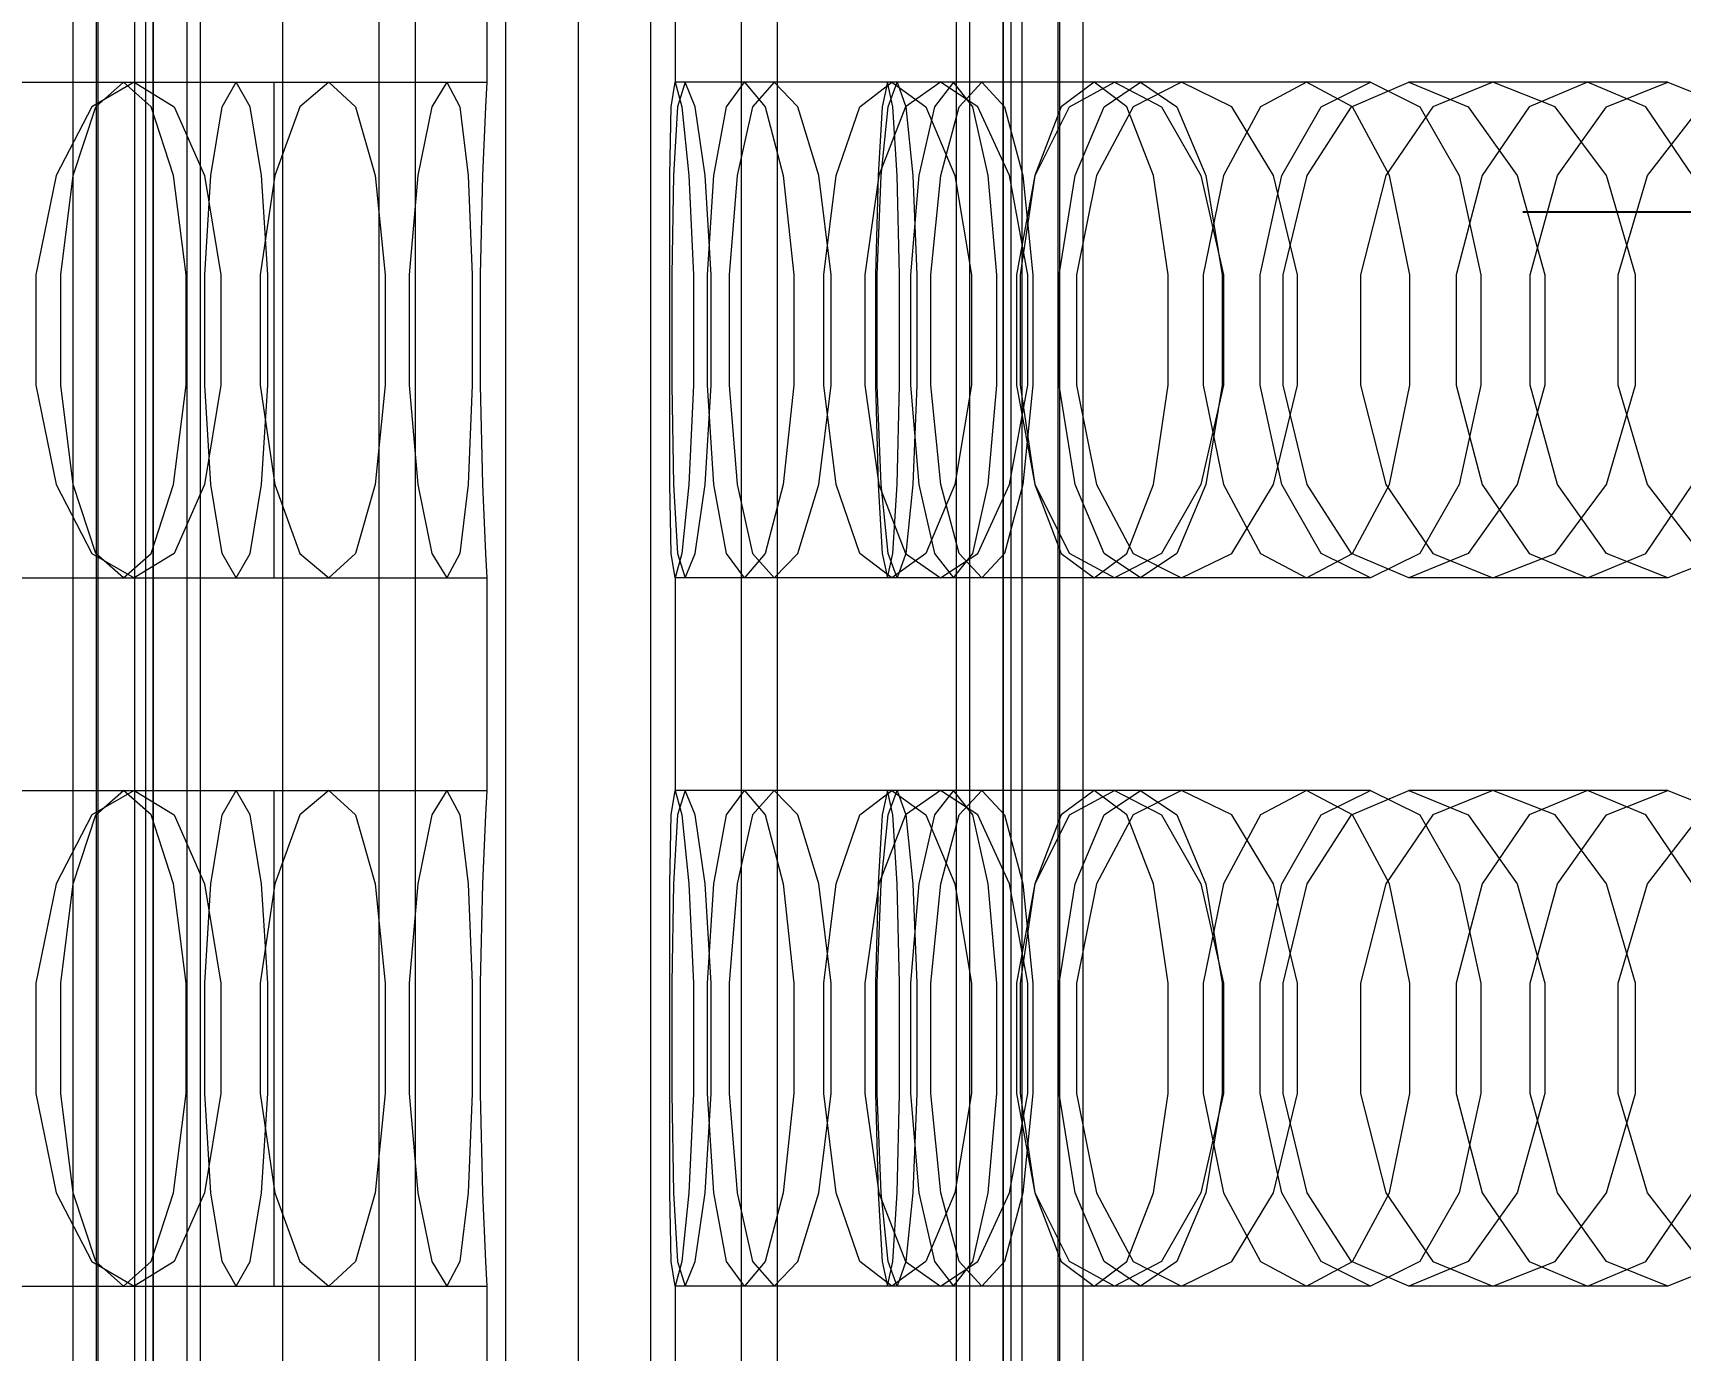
# Model space of a CAD drawing. Header units: millimetres. Extents: x -191664 to 191490, y -197311 to 10263.
# Drawn here: x 25682 to 25821.5, y -18096.4 to -17984.8 of the extents above; entities that cross this region are included whole.
import ezdxf

# ---------------------------------------------------------------- set-up
doc = ezdxf.new("R2010")
doc.units = ezdxf.units.MM
for name, color, linetype, lineweight in [('COTAS_INSTALACION_P', 30, 'Continuous', 0), ('COTAS_USUARIO', 1, 'Continuous', 0), ('superior_briquetadora', 7, 'Continuous', 0), ('superior_C02-briq', 7, 'Continuous', 0), ('superior_C05', 7, 'Continuous', 0)]:
    doc.layers.add(name, color=color, linetype=linetype, lineweight=lineweight)
doc.dimstyles.new('PLANTA_100', dxfattribs={"dimtxt": 250, "dimasz": 150, "dimexe": 150, "dimexo": 80, "dimgap": 100, "dimtad": 1, "dimtih": 1, "dimtoh": 1, "dimdec": 1, "dimdsep": 46, "dimcen": 0.09, "dimclrd": 1, "dimclre": 1, "dimclrt": 1, "dimadec": 0, "dimazin": 0, "dimtfac": 1, "dimtdec": 4, "dimtofl": 0, "dimtmove": 0, "dimatfit": 3, "dimfxl": 1, "dimtolj": 1, "dimtzin": 0, "dimarcsym": 0})

# ---------------------------------------------------------------- blocks, each defined once
blk = doc.blocks.new('*D5')
at = {"layer": 'COTAS_INSTALACION_P', "color": 1, "lineweight": -2, "transparency": 16777216}
for p, q in [((-1000, -18080), (-1000, -25850)), ((60117.12, -18080), (60117.12, -25850)), ((-850, -25700), (59967.12, -25700))]:
    blk.add_line(p, q, dxfattribs=at)
at = {"layer": 'COTAS_INSTALACION_P', "color": 1, "transparency": 16777216}
for points in [[(-850, -25675), (-850, -25725), (-1000, -25700)], [(59967.12, -25675), (59967.12, -25725), (60117.12, -25700)]]:
    blk.add_solid(points, dxfattribs=at)
at = {"layer": 'Defpoints', "color": 0, "transparency": 16777216}
for p in [(-1000, -18000), (60117.12, -18000), (60117.12, -25700)]:
    blk.add_point(p, dxfattribs=at)
blk = doc.blocks.new('*D103')
at = {"layer": 'COTAS_USUARIO', "color": 1, "lineweight": -2, "transparency": 16777216}
for p, q in [((26928.19, -17830), (26928.19, -17680)), ((25808.19, -17980), (27078.19, -17980)), ((25808.19, -18000), (27078.19, -18000)), ((26928.19, -18150), (26928.19, -18300))]:
    blk.add_line(p, q, dxfattribs=at)
at = {"layer": 'COTAS_USUARIO', "color": 1, "transparency": 16777216}
for points in [[(26903.19, -17830), (26953.19, -17830), (26928.19, -17980)], [(26903.19, -18150), (26953.19, -18150), (26928.19, -18000)]]:
    blk.add_solid(points, dxfattribs=at)
at = {"layer": 'Defpoints', "color": 0, "transparency": 16777216}
for p in [(25728.19, -17980), (25728.19, -18000), (26928.19, -18000)]:
    blk.add_point(p, dxfattribs=at)

msp = doc.modelspace()

# ---------------------------------------------------------------- linework, layer by layer
at = {"layer": 'superior_briquetadora', "color": 254, "true_color": 0xd5dbd6}
for p, q in [((25685.41, -18160), (25685.41, -17800)), ((25691.54, -17800), (25691.54, -18160)), ((25722.06, -18160), (25722.06, -17800)), ((25728.19, -17800), (25728.19, -18160)), ((25734.31, -17800), (25734.31, -18160)), ((25764.83, -17800), (25764.83, -18160)), ((25770.96, -18160), (25770.96, -17800))]:
    msp.add_line(p, q, dxfattribs=at)
at = {"layer": 'superior_briquetadora', "color": 250, "true_color": 0x30373b}
for p, q in [((25687.39, -18160), (25687.39, -17800)), ((25695.06, -17800), (25695.06, -18160)), ((25714.4, -18160), (25714.4, -17800)), ((25741.98, -17800), (25741.98, -18160)), ((25761.32, -17800), (25761.32, -18160)), ((25768.98, -18160), (25768.98, -17800))]:
    msp.add_line(p, q, dxfattribs=at)
at = {"layer": 'superior_briquetadora', "color": 252, "true_color": 0x77858c}
for p, q in [((25687.54, -18160), (25687.54, -17800)), ((25690.61, -17800), (25690.61, -18160)), ((25711.33, -18160), (25711.33, -17800)), ((25745.04, -17800), (25745.04, -18160)), ((25765.76, -17800), (25765.76, -18160)), ((25768.83, -18160), (25768.83, -17800))]:
    msp.add_line(p, q, dxfattribs=at)
at = {"layer": 'superior_briquetadora', "color": 8, "true_color": 0x6f7d84}
for p, q in [((25692.19, -18160), (25692.19, -17800)), ((25696.19, -17800), (25696.19, -18160)), ((25760.19, -17800), (25760.19, -18160)), ((25764.19, -18160), (25764.19, -17800))]:
    msp.add_line(p, q, dxfattribs=at)
at = {"layer": 'superior_briquetadora', "color": 9, "true_color": 0xb9c3c2}
for p, q in [((25720.44, -17971), (25720.44, -17989)), ((25736.41, -17971), (25736.41, -17989)), ((25673.95, -17989), (25690.58, -17989)), ((25690.58, -17989), (25686.99, -17991.08)), ((25687.33, -17991.08), (25689.68, -17989)), ((25689.68, -17989), (25707.07, -17989)), ((25692.04, -17991.08), (25689.68, -17989)), ((25690.58, -17989), (25693.97, -17991.08)), ((25698.05, -17991.08), (25699.23, -17989)), ((25699.23, -17989), (25717.08, -17989)), ((25700.42, -17991.08), (25699.23, -17989)), ((25702.44, -17989), (25720.44, -17989)), ((25702.44, -17991.08), (25702.44, -17989)), ((25707.07, -17989), (25704.61, -17991.08)), ((25707.07, -17989), (25709.33, -17991.08)), ((25717.08, -17989), (25715.79, -17991.08)), ((25717.08, -17989), (25718.17, -17991.08)), ((25720.44, -17989), (25720.33, -17991.08)), ((25736.07, -17991.08), (25736.41, -17989)), ((25754.39, -17989), (25736.41, -17989)), ((25736.41, -17989), (25736.96, -17991.08)), ((25737.25, -17989), (25736.61, -17991.08)), ((25755.19, -17989), (25737.25, -17989)), ((25738.1, -17991.08), (25737.25, -17989)), ((25740.75, -17991.08), (25742.27, -17989)), ((25759.98, -17989), (25742.27, -17989)), ((25742.27, -17989), (25744.01, -17991.08)), ((25744.78, -17989), (25742.96, -17991.08)), ((25762.37, -17989), (25744.78, -17989)), ((25746.8, -17991.08), (25744.78, -17989)), ((25752.05, -17991.08), (25754.74, -17989)), ((25754.39, -17989), (25753.94, -17991.08)), ((25754.83, -17991.08), (25754.39, -17989)), ((25754.44, -17991.08), (25755.19, -17989)), ((25771.88, -17989), (25754.74, -17989)), ((25754.74, -17989), (25757.63, -17991.08)), ((25755.19, -17989), (25755.93, -17991.08)), ((25758.87, -17989), (25755.9, -17991.08)), ((25759.98, -17989), (25758.35, -17991.08)), ((25775.81, -17989), (25758.87, -17989)), ((25762.04, -17991.08), (25758.87, -17989)), ((25761.61, -17991.08), (25759.98, -17989)), ((25760.45, -17991.08), (25762.37, -17989)), ((25762.37, -17989), (25764.29, -17991.08)), ((25771.88, -17989), (25769.09, -17991.08)), ((25769.8, -17991.08), (25773.6, -17989)), ((25774.66, -17991.08), (25771.88, -17989)), ((25772.74, -17991.08), (25775.81, -17989)), ((25789.87, -17989), (25773.6, -17989)), ((25773.6, -17989), (25777.59, -17991.08)), ((25779.27, -17989), (25775.2, -17991.08)), ((25775.81, -17989), (25778.88, -17991.08)), ((25795.29, -17989), (25779.27, -17989)), ((25783.53, -17991.08), (25779.27, -17989)), ((25789.87, -17989), (25785.97, -17991.08)), ((25793.76, -17991.08), (25789.87, -17989)), ((25791.12, -17991.08), (25795.29, -17989)), ((25793.67, -17991.08), (25798.52, -17989)), ((25795.29, -17989), (25799.45, -17991.08)), ((25813.65, -17989), (25798.52, -17989)), ((25798.52, -17989), (25803.55, -17991.08)), ((25805.65, -17989), (25800.55, -17991.08)), ((25820.45, -17989), (25805.65, -17989)), ((25810.92, -17991.08), (25805.65, -17989)), ((25813.65, -17989), (25808.71, -17991.08)), ((25818.59, -17991.08), (25813.65, -17989)), ((25815.27, -17991.08), (25820.45, -17989)), ((25820.45, -17989), (25825.64, -17991.08)), ((25686.99, -17991.08), (25683.98, -17996.91)), ((25685.43, -17996.91), (25687.33, -17991.08)), ((25693.93, -17996.91), (25692.04, -17991.08)), ((25693.97, -17991.08), (25696.54, -17996.91)), ((25697.09, -17996.91), (25698.05, -17991.08)), ((25701.38, -17996.91), (25700.42, -17991.08)), ((25702.44, -17996.91), (25702.44, -17991.08)), ((25704.61, -17991.08), (25702.49, -17996.91)), ((25709.33, -17991.08), (25710.99, -17996.91)), ((25715.79, -17991.08), (25714.6, -17996.91)), ((25718.17, -17991.08), (25718.88, -17996.91)), ((25720.33, -17991.08), (25720.09, -17996.91)), ((25735.95, -17996.91), (25736.07, -17991.08)), ((25736.61, -17991.08), (25736.25, -17996.91)), ((25736.96, -17991.08), (25737.56, -17996.91)), ((25738.93, -17996.91), (25738.1, -17991.08)), ((25739.67, -17996.91), (25740.75, -17991.08)), ((25742.96, -17991.08), (25741.65, -17996.91)), ((25744.01, -17991.08), (25745.55, -17996.91)), ((25748.58, -17996.91), (25746.8, -17991.08)), ((25750.04, -17996.91), (25752.05, -17991.08)), ((25753.94, -17991.08), (25753.58, -17996.91)), ((25755.9, -17991.08), (25753.66, -17996.91)), ((25753.85, -17996.91), (25754.44, -17991.08)), ((25755.19, -17996.91), (25754.83, -17991.08)), ((25755.93, -17991.08), (25756.53, -17996.91)), ((25758.35, -17991.08), (25757.04, -17996.91)), ((25757.63, -17991.08), (25760.09, -17996.91)), ((25758.91, -17996.91), (25760.45, -17991.08)), ((25762.92, -17996.91), (25761.61, -17991.08)), ((25764.72, -17996.91), (25762.04, -17991.08)), ((25764.29, -17991.08), (25765.84, -17996.91)), ((25769.09, -17991.08), (25766.85, -17996.91)), ((25766.89, -17996.91), (25769.8, -17991.08)), ((25770.28, -17996.91), (25772.74, -17991.08)), ((25775.2, -17991.08), (25772.08, -17996.91)), ((25776.9, -17996.91), (25774.66, -17991.08)), ((25777.59, -17991.08), (25780.93, -17996.91)), ((25778.88, -17991.08), (25781.34, -17996.91)), ((25785.97, -17991.08), (25782.85, -17996.91)), ((25787.08, -17996.91), (25783.53, -17991.08)), ((25787.78, -17996.91), (25791.12, -17991.08)), ((25789.91, -17996.91), (25793.67, -17991.08)), ((25796.89, -17996.91), (25793.76, -17991.08)), ((25800.55, -17991.08), (25796.59, -17996.91)), ((25799.45, -17991.08), (25802.79, -17996.91)), ((25803.55, -17991.08), (25807.71, -17996.91)), ((25808.71, -17991.08), (25804.75, -17996.91)), ((25815.28, -17996.91), (25810.92, -17991.08)), ((25811.11, -17996.91), (25815.27, -17991.08)), ((25822.55, -17996.91), (25818.59, -17991.08)), ((25818.73, -17996.91), (25823.27, -17991.08)), ((25683.98, -17996.91), (25682.25, -18005.33)), ((25684.39, -18005.33), (25685.43, -17996.91)), ((25694.98, -18005.33), (25693.93, -17996.91)), ((25696.54, -17996.91), (25697.92, -18005.33)), ((25696.56, -18005.33), (25697.09, -17996.91)), ((25702.49, -17996.91), (25701.26, -18005.33)), ((25701.91, -18005.33), (25701.38, -17996.91)), ((25702.44, -18005.33), (25702.44, -17996.91)), ((25710.99, -17996.91), (25711.85, -18005.33)), ((25714.6, -17996.91), (25713.88, -18005.33)), ((25718.88, -17996.91), (25719.22, -18005.33)), ((25720.09, -17996.91), (25719.9, -18005.33)), ((25735.94, -18005.33), (25735.95, -17996.91)), ((25736.25, -17996.91), (25736.11, -18005.33)), ((25737.56, -17996.91), (25737.95, -18005.33)), ((25739.45, -18005.33), (25738.93, -17996.91)), ((25739.13, -18005.33), (25739.67, -17996.91)), ((25741.65, -17996.91), (25740.98, -18005.33)), ((25745.55, -17996.91), (25746.46, -18005.33)), ((25749.62, -18005.33), (25748.58, -17996.91)), ((25748.99, -18005.33), (25750.04, -17996.91)), ((25753.66, -17996.91), (25752.47, -18005.33)), ((25753.58, -17996.91), (25753.38, -18005.33)), ((25753.52, -18005.33), (25753.85, -17996.91)), ((25755.39, -18005.33), (25755.19, -17996.91)), ((25757.04, -17996.91), (25756.32, -18005.33)), ((25756.53, -17996.91), (25756.86, -18005.33)), ((25758.05, -18005.33), (25758.91, -17996.91)), ((25760.09, -17996.91), (25761.51, -18005.33)), ((25763.65, -18005.33), (25762.92, -17996.91)), ((25766.27, -18005.33), (25764.72, -17996.91)), ((25765.33, -18005.33), (25766.89, -17996.91)), ((25766.85, -17996.91), (25765.61, -18005.33)), ((25765.84, -17996.91), (25766.69, -18005.33)), ((25768.92, -18005.33), (25770.28, -17996.91)), ((25772.08, -17996.91), (25770.4, -18005.33)), ((25778.14, -18005.33), (25776.9, -17996.91)), ((25780.93, -17996.91), (25782.83, -18005.33)), ((25782.85, -17996.91), (25781.12, -18005.33)), ((25781.34, -17996.91), (25782.71, -18005.33)), ((25785.93, -18005.33), (25787.78, -17996.91)), ((25789.1, -18005.33), (25787.08, -17996.91)), ((25787.88, -18005.33), (25789.91, -17996.91)), ((25796.59, -17996.91), (25794.44, -18005.33)), ((25798.62, -18005.33), (25796.89, -17996.91)), ((25804.75, -17996.91), (25802.55, -18005.33)), ((25802.79, -17996.91), (25804.64, -18005.33)), ((25807.71, -17996.91), (25810.06, -18005.33)), ((25808.8, -18005.33), (25811.11, -17996.91)), ((25817.74, -18005.33), (25815.28, -17996.91)), ((25816.25, -18005.33), (25818.73, -17996.91)), ((25682.25, -18005.33), (25682.25, -18014.67)), ((25684.39, -18014.67), (25684.39, -18005.33)), ((25694.98, -18014.67), (25694.98, -18005.33)), ((25696.56, -18014.67), (25696.56, -18005.33)), ((25697.92, -18005.33), (25697.92, -18014.67)), ((25701.26, -18005.33), (25701.26, -18014.67)), ((25701.91, -18014.67), (25701.91, -18005.33)), ((25702.44, -18014.67), (25702.44, -18005.33)), ((25711.85, -18005.33), (25711.85, -18014.67)), ((25713.88, -18005.33), (25713.88, -18014.67)), ((25719.22, -18005.33), (25719.22, -18014.67)), ((25719.9, -18005.33), (25719.9, -18014.67)), ((25735.94, -18014.67), (25735.94, -18005.33)), ((25736.11, -18005.33), (25736.11, -18014.67)), ((25737.95, -18005.33), (25737.95, -18014.67)), ((25739.13, -18014.67), (25739.13, -18005.33)), ((25739.45, -18014.67), (25739.45, -18005.33)), ((25740.98, -18005.33), (25740.98, -18014.67)), ((25746.46, -18005.33), (25746.46, -18014.67)), ((25748.99, -18014.67), (25748.99, -18005.33)), ((25749.62, -18014.67), (25749.62, -18005.33)), ((25752.47, -18005.33), (25752.47, -18014.67)), ((25753.38, -18005.33), (25753.38, -18014.67)), ((25753.52, -18014.67), (25753.52, -18005.33)), ((25755.39, -18014.67), (25755.39, -18005.33)), ((25756.32, -18005.33), (25756.32, -18014.67)), ((25756.86, -18005.33), (25756.86, -18014.67)), ((25758.05, -18014.67), (25758.05, -18005.33)), ((25761.51, -18005.33), (25761.51, -18014.67)), ((25763.65, -18014.67), (25763.65, -18005.33)), ((25765.33, -18014.67), (25765.33, -18005.33)), ((25765.61, -18005.33), (25765.61, -18014.67)), ((25766.27, -18014.67), (25766.27, -18005.33)), ((25766.69, -18005.33), (25766.69, -18014.67)), ((25768.92, -18014.67), (25768.92, -18005.33)), ((25770.4, -18005.33), (25770.4, -18014.67)), ((25778.14, -18014.67), (25778.14, -18005.33)), ((25781.12, -18005.33), (25781.12, -18014.67)), ((25782.71, -18005.33), (25782.71, -18014.67)), ((25782.83, -18005.33), (25782.83, -18014.67)), ((25785.93, -18014.67), (25785.93, -18005.33)), ((25787.88, -18014.67), (25787.88, -18005.33)), ((25789.1, -18014.67), (25789.1, -18005.33)), ((25794.44, -18005.33), (25794.44, -18014.67)), ((25798.62, -18014.67), (25798.62, -18005.33)), ((25802.55, -18005.33), (25802.55, -18014.67)), ((25804.64, -18005.33), (25804.64, -18014.67)), ((25808.8, -18014.67), (25808.8, -18005.33)), ((25810.06, -18005.33), (25810.06, -18014.67)), ((25816.25, -18014.67), (25816.25, -18005.33)), ((25817.74, -18014.67), (25817.74, -18005.33)), ((25682.25, -18014.67), (25683.98, -18023.09)), ((25685.43, -18023.09), (25684.39, -18014.67)), ((25693.93, -18023.09), (25694.98, -18014.67)), ((25697.92, -18014.67), (25696.54, -18023.09)), ((25697.09, -18023.09), (25696.56, -18014.67)), ((25701.26, -18014.67), (25702.49, -18023.09)), ((25701.38, -18023.09), (25701.91, -18014.67)), ((25702.44, -18023.09), (25702.44, -18014.67)), ((25711.85, -18014.67), (25710.99, -18023.09)), ((25713.88, -18014.67), (25714.6, -18023.09)), ((25719.22, -18014.67), (25718.88, -18023.09)), ((25719.9, -18014.67), (25720.09, -18023.09)), ((25735.95, -18023.09), (25735.94, -18014.67)), ((25736.11, -18014.67), (25736.25, -18023.09)), ((25737.95, -18014.67), (25737.56, -18023.09)), ((25738.93, -18023.09), (25739.45, -18014.67)), ((25739.67, -18023.09), (25739.13, -18014.67)), ((25740.98, -18014.67), (25741.65, -18023.09)), ((25746.46, -18014.67), (25745.55, -18023.09)), ((25748.58, -18023.09), (25749.62, -18014.67)), ((25750.04, -18023.09), (25748.99, -18014.67)), ((25752.47, -18014.67), (25753.66, -18023.09)), ((25753.38, -18014.67), (25753.58, -18023.09)), ((25753.85, -18023.09), (25753.52, -18014.67)), ((25755.19, -18023.09), (25755.39, -18014.67)), ((25756.32, -18014.67), (25757.04, -18023.09)), ((25756.86, -18014.67), (25756.53, -18023.09)), ((25758.91, -18023.09), (25758.05, -18014.67)), ((25761.51, -18014.67), (25760.09, -18023.09)), ((25762.92, -18023.09), (25763.65, -18014.67)), ((25764.72, -18023.09), (25766.27, -18014.67)), ((25766.89, -18023.09), (25765.33, -18014.67)), ((25765.61, -18014.67), (25766.85, -18023.09)), ((25766.69, -18014.67), (25765.84, -18023.09)), ((25770.28, -18023.09), (25768.92, -18014.67)), ((25770.4, -18014.67), (25772.08, -18023.09)), ((25776.9, -18023.09), (25778.14, -18014.67)), ((25782.83, -18014.67), (25780.93, -18023.09)), ((25781.12, -18014.67), (25782.85, -18023.09)), ((25782.71, -18014.67), (25781.34, -18023.09)), ((25787.78, -18023.09), (25785.93, -18014.67)), ((25787.08, -18023.09), (25789.1, -18014.67)), ((25789.91, -18023.09), (25787.88, -18014.67)), ((25794.44, -18014.67), (25796.59, -18023.09)), ((25796.89, -18023.09), (25798.62, -18014.67)), ((25802.55, -18014.67), (25804.75, -18023.09)), ((25804.64, -18014.67), (25802.79, -18023.09)), ((25810.06, -18014.67), (25807.71, -18023.09)), ((25811.11, -18023.09), (25808.8, -18014.67)), ((25815.28, -18023.09), (25817.74, -18014.67)), ((25818.73, -18023.09), (25816.25, -18014.67)), ((25683.98, -18023.09), (25686.99, -18028.92)), ((25687.33, -18028.92), (25685.43, -18023.09)), ((25692.04, -18028.92), (25693.93, -18023.09)), ((25696.54, -18023.09), (25693.97, -18028.92)), ((25698.05, -18028.92), (25697.09, -18023.09)), ((25700.42, -18028.92), (25701.38, -18023.09)), ((25702.44, -18028.92), (25702.44, -18023.09)), ((25702.49, -18023.09), (25704.61, -18028.92)), ((25710.99, -18023.09), (25709.33, -18028.92)), ((25714.6, -18023.09), (25715.79, -18028.92)), ((25718.88, -18023.09), (25718.17, -18028.92)), ((25720.09, -18023.09), (25720.33, -18028.92)), ((25736.07, -18028.92), (25735.95, -18023.09)), ((25736.25, -18023.09), (25736.61, -18028.92)), ((25737.56, -18023.09), (25736.96, -18028.92)), ((25738.1, -18028.92), (25738.93, -18023.09)), ((25740.75, -18028.92), (25739.67, -18023.09)), ((25741.65, -18023.09), (25742.96, -18028.92)), ((25745.55, -18023.09), (25744.01, -18028.92)), ((25746.8, -18028.92), (25748.58, -18023.09)), ((25752.05, -18028.92), (25750.04, -18023.09)), ((25753.58, -18023.09), (25753.94, -18028.92)), ((25753.66, -18023.09), (25755.9, -18028.92)), ((25754.44, -18028.92), (25753.85, -18023.09)), ((25754.83, -18028.92), (25755.19, -18023.09)), ((25756.53, -18023.09), (25755.93, -18028.92)), ((25757.04, -18023.09), (25758.35, -18028.92)), ((25760.09, -18023.09), (25757.63, -18028.92)), ((25760.45, -18028.92), (25758.91, -18023.09)), ((25761.61, -18028.92), (25762.92, -18023.09)), ((25762.04, -18028.92), (25764.72, -18023.09)), ((25765.84, -18023.09), (25764.29, -18028.92)), ((25766.85, -18023.09), (25769.09, -18028.92)), ((25769.8, -18028.92), (25766.89, -18023.09)), ((25772.74, -18028.92), (25770.28, -18023.09)), ((25772.08, -18023.09), (25775.2, -18028.92)), ((25774.66, -18028.92), (25776.9, -18023.09)), ((25780.93, -18023.09), (25777.59, -18028.92)), ((25781.34, -18023.09), (25778.88, -18028.92)), ((25782.85, -18023.09), (25785.97, -18028.92)), ((25783.53, -18028.92), (25787.08, -18023.09)), ((25791.12, -18028.92), (25787.78, -18023.09)), ((25793.67, -18028.92), (25789.91, -18023.09)), ((25793.76, -18028.92), (25796.89, -18023.09)), ((25796.59, -18023.09), (25800.55, -18028.92)), ((25802.79, -18023.09), (25799.45, -18028.92)), ((25807.71, -18023.09), (25803.55, -18028.92)), ((25804.75, -18023.09), (25808.71, -18028.92)), ((25810.92, -18028.92), (25815.28, -18023.09)), ((25815.27, -18028.92), (25811.11, -18023.09)), ((25818.59, -18028.92), (25822.55, -18023.09)), ((25823.27, -18028.92), (25818.73, -18023.09)), ((25686.99, -18028.92), (25690.58, -18031)), ((25689.68, -18031), (25687.33, -18028.92)), ((25689.68, -18031), (25692.04, -18028.92)), ((25693.97, -18028.92), (25690.58, -18031)), ((25699.23, -18031), (25698.05, -18028.92)), ((25699.23, -18031), (25700.42, -18028.92)), ((25702.44, -18031), (25702.44, -18028.92)), ((25704.61, -18028.92), (25707.07, -18031)), ((25709.33, -18028.92), (25707.07, -18031)), ((25715.79, -18028.92), (25717.08, -18031)), ((25718.17, -18028.92), (25717.08, -18031)), ((25720.33, -18028.92), (25720.44, -18031)), ((25736.41, -18031), (25736.07, -18028.92)), ((25736.96, -18028.92), (25736.41, -18031)), ((25736.61, -18028.92), (25737.25, -18031)), ((25737.25, -18031), (25738.1, -18028.92)), ((25742.27, -18031), (25740.75, -18028.92)), ((25744.01, -18028.92), (25742.27, -18031)), ((25742.96, -18028.92), (25744.78, -18031)), ((25744.78, -18031), (25746.8, -18028.92)), ((25754.74, -18031), (25752.05, -18028.92)), ((25753.94, -18028.92), (25754.39, -18031)), ((25754.39, -18031), (25754.83, -18028.92)), ((25755.19, -18031), (25754.44, -18028.92)), ((25757.63, -18028.92), (25754.74, -18031)), ((25755.93, -18028.92), (25755.19, -18031)), ((25755.9, -18028.92), (25758.87, -18031)), ((25758.35, -18028.92), (25759.98, -18031)), ((25758.87, -18031), (25762.04, -18028.92)), ((25759.98, -18031), (25761.61, -18028.92)), ((25762.37, -18031), (25760.45, -18028.92)), ((25764.29, -18028.92), (25762.37, -18031)), ((25769.09, -18028.92), (25771.88, -18031)), ((25773.6, -18031), (25769.8, -18028.92)), ((25771.88, -18031), (25774.66, -18028.92)), ((25775.81, -18031), (25772.74, -18028.92)), ((25777.59, -18028.92), (25773.6, -18031)), ((25775.2, -18028.92), (25779.27, -18031)), ((25778.88, -18028.92), (25775.81, -18031)), ((25779.27, -18031), (25783.53, -18028.92)), ((25785.97, -18028.92), (25789.87, -18031)), ((25789.87, -18031), (25793.76, -18028.92)), ((25795.29, -18031), (25791.12, -18028.92)), ((25798.52, -18031), (25793.67, -18028.92)), ((25799.45, -18028.92), (25795.29, -18031)), ((25803.55, -18028.92), (25798.52, -18031)), ((25800.55, -18028.92), (25805.65, -18031)), ((25805.65, -18031), (25810.92, -18028.92)), ((25808.71, -18028.92), (25813.65, -18031)), ((25813.65, -18031), (25818.59, -18028.92)), ((25820.45, -18031), (25815.27, -18028.92)), ((25825.64, -18028.92), (25820.45, -18031)), ((25673.95, -18031), (25690.58, -18031)), ((25689.68, -18031), (25707.07, -18031)), ((25699.23, -18031), (25717.08, -18031)), ((25702.44, -18031), (25720.44, -18031)), ((25720.44, -18031), (25720.44, -18049)), ((25754.39, -18031), (25736.41, -18031)), ((25736.41, -18031), (25736.41, -18049)), ((25755.19, -18031), (25737.25, -18031)), ((25759.98, -18031), (25742.27, -18031)), ((25762.37, -18031), (25744.78, -18031)), ((25771.88, -18031), (25754.74, -18031)), ((25775.81, -18031), (25758.87, -18031)), ((25789.87, -18031), (25773.6, -18031)), ((25795.29, -18031), (25779.27, -18031)), ((25813.65, -18031), (25798.52, -18031)), ((25820.45, -18031), (25805.65, -18031)), ((25673.95, -18049), (25690.58, -18049)), ((25690.58, -18049), (25686.99, -18051.08)), ((25687.33, -18051.08), (25689.68, -18049)), ((25689.68, -18049), (25707.07, -18049)), ((25692.04, -18051.08), (25689.68, -18049)), ((25690.58, -18049), (25693.97, -18051.08)), ((25698.05, -18051.08), (25699.23, -18049)), ((25699.23, -18049), (25717.08, -18049)), ((25700.42, -18051.08), (25699.23, -18049)), ((25702.44, -18049), (25720.44, -18049)), ((25702.44, -18051.08), (25702.44, -18049)), ((25707.07, -18049), (25704.61, -18051.08)), ((25707.07, -18049), (25709.33, -18051.08)), ((25717.08, -18049), (25715.79, -18051.08)), ((25717.08, -18049), (25718.17, -18051.08)), ((25720.44, -18049), (25720.33, -18051.08)), ((25736.07, -18051.08), (25736.41, -18049)), ((25754.39, -18049), (25736.41, -18049)), ((25736.41, -18049), (25736.96, -18051.08)), ((25737.25, -18049), (25736.61, -18051.08)), ((25755.19, -18049), (25737.25, -18049)), ((25738.1, -18051.08), (25737.25, -18049)), ((25740.75, -18051.08), (25742.27, -18049)), ((25759.98, -18049), (25742.27, -18049)), ((25742.27, -18049), (25744.01, -18051.08)), ((25744.78, -18049), (25742.96, -18051.08)), ((25762.37, -18049), (25744.78, -18049)), ((25746.8, -18051.08), (25744.78, -18049)), ((25752.05, -18051.08), (25754.74, -18049)), ((25754.39, -18049), (25753.94, -18051.08)), ((25754.83, -18051.08), (25754.39, -18049)), ((25754.44, -18051.08), (25755.19, -18049)), ((25771.88, -18049), (25754.74, -18049)), ((25754.74, -18049), (25757.63, -18051.08)), ((25755.19, -18049), (25755.93, -18051.08)), ((25758.87, -18049), (25755.9, -18051.08)), ((25759.98, -18049), (25758.35, -18051.08)), ((25775.81, -18049), (25758.87, -18049)), ((25762.04, -18051.08), (25758.87, -18049)), ((25761.61, -18051.08), (25759.98, -18049)), ((25760.45, -18051.08), (25762.37, -18049)), ((25762.37, -18049), (25764.29, -18051.08)), ((25771.88, -18049), (25769.09, -18051.08)), ((25769.8, -18051.08), (25773.6, -18049)), ((25774.66, -18051.08), (25771.88, -18049)), ((25772.74, -18051.08), (25775.81, -18049)), ((25789.87, -18049), (25773.6, -18049)), ((25773.6, -18049), (25777.59, -18051.08)), ((25779.27, -18049), (25775.2, -18051.08)), ((25775.81, -18049), (25778.88, -18051.08)), ((25795.29, -18049), (25779.27, -18049)), ((25783.53, -18051.08), (25779.27, -18049)), ((25789.87, -18049), (25785.97, -18051.08)), ((25793.76, -18051.08), (25789.87, -18049)), ((25791.12, -18051.08), (25795.29, -18049)), ((25793.67, -18051.08), (25798.52, -18049)), ((25795.29, -18049), (25799.45, -18051.08)), ((25813.65, -18049), (25798.52, -18049)), ((25798.52, -18049), (25803.55, -18051.08)), ((25805.65, -18049), (25800.55, -18051.08)), ((25820.45, -18049), (25805.65, -18049)), ((25810.92, -18051.08), (25805.65, -18049)), ((25813.65, -18049), (25808.71, -18051.08)), ((25818.59, -18051.08), (25813.65, -18049)), ((25815.27, -18051.08), (25820.45, -18049)), ((25820.45, -18049), (25825.64, -18051.08)), ((25686.99, -18051.08), (25683.98, -18056.91)), ((25685.43, -18056.91), (25687.33, -18051.08)), ((25693.93, -18056.91), (25692.04, -18051.08)), ((25693.97, -18051.08), (25696.54, -18056.91)), ((25697.09, -18056.91), (25698.05, -18051.08)), ((25701.38, -18056.91), (25700.42, -18051.08)), ((25702.44, -18056.91), (25702.44, -18051.08)), ((25704.61, -18051.08), (25702.49, -18056.91)), ((25709.33, -18051.08), (25710.99, -18056.91)), ((25715.79, -18051.08), (25714.6, -18056.91)), ((25718.17, -18051.08), (25718.88, -18056.91)), ((25720.33, -18051.08), (25720.09, -18056.91)), ((25735.95, -18056.91), (25736.07, -18051.08)), ((25736.61, -18051.08), (25736.25, -18056.91)), ((25736.96, -18051.08), (25737.56, -18056.91)), ((25738.93, -18056.91), (25738.1, -18051.08)), ((25739.67, -18056.91), (25740.75, -18051.08)), ((25742.96, -18051.08), (25741.65, -18056.91)), ((25744.01, -18051.08), (25745.55, -18056.91)), ((25748.58, -18056.91), (25746.8, -18051.08)), ((25750.04, -18056.91), (25752.05, -18051.08)), ((25753.94, -18051.08), (25753.58, -18056.91)), ((25755.9, -18051.08), (25753.66, -18056.91)), ((25753.85, -18056.91), (25754.44, -18051.08)), ((25755.19, -18056.91), (25754.83, -18051.08)), ((25755.93, -18051.08), (25756.53, -18056.91)), ((25758.35, -18051.08), (25757.04, -18056.91)), ((25757.63, -18051.08), (25760.09, -18056.91)), ((25758.91, -18056.91), (25760.45, -18051.08)), ((25762.92, -18056.91), (25761.61, -18051.08)), ((25764.72, -18056.91), (25762.04, -18051.08)), ((25764.29, -18051.08), (25765.84, -18056.91)), ((25769.09, -18051.08), (25766.85, -18056.91)), ((25766.89, -18056.91), (25769.8, -18051.08)), ((25770.28, -18056.91), (25772.74, -18051.08)), ((25775.2, -18051.08), (25772.08, -18056.91)), ((25776.9, -18056.91), (25774.66, -18051.08)), ((25777.59, -18051.08), (25780.93, -18056.91)), ((25778.88, -18051.08), (25781.34, -18056.91)), ((25785.97, -18051.08), (25782.85, -18056.91)), ((25787.08, -18056.91), (25783.53, -18051.08)), ((25787.78, -18056.91), (25791.12, -18051.08)), ((25789.91, -18056.91), (25793.67, -18051.08)), ((25796.89, -18056.91), (25793.76, -18051.08)), ((25800.55, -18051.08), (25796.59, -18056.91)), ((25799.45, -18051.08), (25802.79, -18056.91)), ((25803.55, -18051.08), (25807.71, -18056.91)), ((25808.71, -18051.08), (25804.75, -18056.91)), ((25815.28, -18056.91), (25810.92, -18051.08)), ((25811.11, -18056.91), (25815.27, -18051.08)), ((25822.55, -18056.91), (25818.59, -18051.08)), ((25818.73, -18056.91), (25823.27, -18051.08)), ((25683.98, -18056.91), (25682.25, -18065.33)), ((25684.39, -18065.33), (25685.43, -18056.91)), ((25694.98, -18065.33), (25693.93, -18056.91)), ((25696.54, -18056.91), (25697.92, -18065.33)), ((25696.56, -18065.33), (25697.09, -18056.91)), ((25702.49, -18056.91), (25701.26, -18065.33)), ((25701.91, -18065.33), (25701.38, -18056.91)), ((25702.44, -18065.33), (25702.44, -18056.91)), ((25710.99, -18056.91), (25711.85, -18065.33)), ((25714.6, -18056.91), (25713.88, -18065.33)), ((25718.88, -18056.91), (25719.22, -18065.33)), ((25720.09, -18056.91), (25719.9, -18065.33)), ((25735.94, -18065.33), (25735.95, -18056.91)), ((25736.25, -18056.91), (25736.11, -18065.33)), ((25737.56, -18056.91), (25737.95, -18065.33)), ((25739.45, -18065.33), (25738.93, -18056.91)), ((25739.13, -18065.33), (25739.67, -18056.91)), ((25741.65, -18056.91), (25740.98, -18065.33)), ((25745.55, -18056.91), (25746.46, -18065.33)), ((25749.62, -18065.33), (25748.58, -18056.91)), ((25748.99, -18065.33), (25750.04, -18056.91)), ((25753.66, -18056.91), (25752.47, -18065.33)), ((25753.58, -18056.91), (25753.38, -18065.33)), ((25753.52, -18065.33), (25753.85, -18056.91)), ((25755.39, -18065.33), (25755.19, -18056.91)), ((25757.04, -18056.91), (25756.32, -18065.33)), ((25756.53, -18056.91), (25756.86, -18065.33)), ((25758.05, -18065.33), (25758.91, -18056.91)), ((25760.09, -18056.91), (25761.51, -18065.33)), ((25763.65, -18065.33), (25762.92, -18056.91)), ((25766.27, -18065.33), (25764.72, -18056.91)), ((25765.33, -18065.33), (25766.89, -18056.91)), ((25766.85, -18056.91), (25765.61, -18065.33)), ((25765.84, -18056.91), (25766.69, -18065.33)), ((25768.92, -18065.33), (25770.28, -18056.91)), ((25772.08, -18056.91), (25770.4, -18065.33)), ((25778.14, -18065.33), (25776.9, -18056.91)), ((25780.93, -18056.91), (25782.83, -18065.33)), ((25782.85, -18056.91), (25781.12, -18065.33)), ((25781.34, -18056.91), (25782.71, -18065.33)), ((25785.93, -18065.33), (25787.78, -18056.91)), ((25789.1, -18065.33), (25787.08, -18056.91)), ((25787.88, -18065.33), (25789.91, -18056.91)), ((25796.59, -18056.91), (25794.44, -18065.33)), ((25798.62, -18065.33), (25796.89, -18056.91)), ((25804.75, -18056.91), (25802.55, -18065.33)), ((25802.79, -18056.91), (25804.64, -18065.33)), ((25807.71, -18056.91), (25810.06, -18065.33)), ((25808.8, -18065.33), (25811.11, -18056.91)), ((25817.74, -18065.33), (25815.28, -18056.91)), ((25816.25, -18065.33), (25818.73, -18056.91)), ((25682.25, -18065.33), (25682.25, -18074.67)), ((25684.39, -18074.67), (25684.39, -18065.33)), ((25694.98, -18074.67), (25694.98, -18065.33)), ((25696.56, -18074.67), (25696.56, -18065.33)), ((25697.92, -18065.33), (25697.92, -18074.67)), ((25701.26, -18065.33), (25701.26, -18074.67)), ((25701.91, -18074.67), (25701.91, -18065.33)), ((25702.44, -18074.67), (25702.44, -18065.33)), ((25711.85, -18065.33), (25711.85, -18074.67)), ((25713.88, -18065.33), (25713.88, -18074.67)), ((25719.22, -18065.33), (25719.22, -18074.67)), ((25719.9, -18065.33), (25719.9, -18074.67)), ((25735.94, -18074.67), (25735.94, -18065.33)), ((25736.11, -18065.33), (25736.11, -18074.67)), ((25737.95, -18065.33), (25737.95, -18074.67)), ((25739.13, -18074.67), (25739.13, -18065.33)), ((25739.45, -18074.67), (25739.45, -18065.33)), ((25740.98, -18065.33), (25740.98, -18074.67)), ((25746.46, -18065.33), (25746.46, -18074.67)), ((25748.99, -18074.67), (25748.99, -18065.33)), ((25749.62, -18074.67), (25749.62, -18065.33)), ((25752.47, -18065.33), (25752.47, -18074.67)), ((25753.38, -18065.33), (25753.38, -18074.67)), ((25753.52, -18074.67), (25753.52, -18065.33)), ((25755.39, -18074.67), (25755.39, -18065.33)), ((25756.32, -18065.33), (25756.32, -18074.67)), ((25756.86, -18065.33), (25756.86, -18074.67)), ((25758.05, -18074.67), (25758.05, -18065.33)), ((25761.51, -18065.33), (25761.51, -18074.67)), ((25763.65, -18074.67), (25763.65, -18065.33)), ((25765.33, -18074.67), (25765.33, -18065.33)), ((25765.61, -18065.33), (25765.61, -18074.67)), ((25766.27, -18074.67), (25766.27, -18065.33)), ((25766.69, -18065.33), (25766.69, -18074.67)), ((25768.92, -18074.67), (25768.92, -18065.33)), ((25770.4, -18065.33), (25770.4, -18074.67)), ((25778.14, -18074.67), (25778.14, -18065.33)), ((25781.12, -18065.33), (25781.12, -18074.67)), ((25782.71, -18065.33), (25782.71, -18074.67)), ((25782.83, -18065.33), (25782.83, -18074.67)), ((25785.93, -18074.67), (25785.93, -18065.33)), ((25787.88, -18074.67), (25787.88, -18065.33)), ((25789.1, -18074.67), (25789.1, -18065.33)), ((25794.44, -18065.33), (25794.44, -18074.67)), ((25798.62, -18074.67), (25798.62, -18065.33)), ((25802.55, -18065.33), (25802.55, -18074.67)), ((25804.64, -18065.33), (25804.64, -18074.67)), ((25808.8, -18074.67), (25808.8, -18065.33)), ((25810.06, -18065.33), (25810.06, -18074.67)), ((25816.25, -18074.67), (25816.25, -18065.33)), ((25817.74, -18074.67), (25817.74, -18065.33)), ((25682.25, -18074.67), (25683.98, -18083.09)), ((25685.43, -18083.09), (25684.39, -18074.67)), ((25693.93, -18083.09), (25694.98, -18074.67)), ((25697.92, -18074.67), (25696.54, -18083.09)), ((25697.09, -18083.09), (25696.56, -18074.67)), ((25701.26, -18074.67), (25702.49, -18083.09)), ((25701.38, -18083.09), (25701.91, -18074.67)), ((25702.44, -18083.09), (25702.44, -18074.67)), ((25711.85, -18074.67), (25710.99, -18083.09)), ((25713.88, -18074.67), (25714.6, -18083.09)), ((25719.22, -18074.67), (25718.88, -18083.09)), ((25719.9, -18074.67), (25720.09, -18083.09)), ((25735.95, -18083.09), (25735.94, -18074.67)), ((25736.11, -18074.67), (25736.25, -18083.09)), ((25737.95, -18074.67), (25737.56, -18083.09)), ((25738.93, -18083.09), (25739.45, -18074.67)), ((25739.67, -18083.09), (25739.13, -18074.67)), ((25740.98, -18074.67), (25741.65, -18083.09)), ((25746.46, -18074.67), (25745.55, -18083.09)), ((25748.58, -18083.09), (25749.62, -18074.67)), ((25750.04, -18083.09), (25748.99, -18074.67)), ((25752.47, -18074.67), (25753.66, -18083.09)), ((25753.38, -18074.67), (25753.58, -18083.09)), ((25753.85, -18083.09), (25753.52, -18074.67)), ((25755.19, -18083.09), (25755.39, -18074.67)), ((25756.32, -18074.67), (25757.04, -18083.09)), ((25756.86, -18074.67), (25756.53, -18083.09)), ((25758.91, -18083.09), (25758.05, -18074.67)), ((25761.51, -18074.67), (25760.09, -18083.09)), ((25762.92, -18083.09), (25763.65, -18074.67)), ((25764.72, -18083.09), (25766.27, -18074.67)), ((25766.89, -18083.09), (25765.33, -18074.67)), ((25765.61, -18074.67), (25766.85, -18083.09)), ((25766.69, -18074.67), (25765.84, -18083.09)), ((25770.28, -18083.09), (25768.92, -18074.67)), ((25770.4, -18074.67), (25772.08, -18083.09)), ((25776.9, -18083.09), (25778.14, -18074.67)), ((25782.83, -18074.67), (25780.93, -18083.09)), ((25781.12, -18074.67), (25782.85, -18083.09)), ((25782.71, -18074.67), (25781.34, -18083.09)), ((25787.78, -18083.09), (25785.93, -18074.67)), ((25787.08, -18083.09), (25789.1, -18074.67)), ((25789.91, -18083.09), (25787.88, -18074.67)), ((25794.44, -18074.67), (25796.59, -18083.09)), ((25796.89, -18083.09), (25798.62, -18074.67)), ((25802.55, -18074.67), (25804.75, -18083.09)), ((25804.64, -18074.67), (25802.79, -18083.09)), ((25810.06, -18074.67), (25807.71, -18083.09)), ((25811.11, -18083.09), (25808.8, -18074.67)), ((25815.28, -18083.09), (25817.74, -18074.67)), ((25818.73, -18083.09), (25816.25, -18074.67)), ((25683.98, -18083.09), (25686.99, -18088.92)), ((25687.33, -18088.92), (25685.43, -18083.09)), ((25692.04, -18088.92), (25693.93, -18083.09)), ((25696.54, -18083.09), (25693.97, -18088.92)), ((25698.05, -18088.92), (25697.09, -18083.09)), ((25700.42, -18088.92), (25701.38, -18083.09)), ((25702.44, -18088.92), (25702.44, -18083.09)), ((25702.49, -18083.09), (25704.61, -18088.92)), ((25710.99, -18083.09), (25709.33, -18088.92)), ((25714.6, -18083.09), (25715.79, -18088.92)), ((25718.88, -18083.09), (25718.17, -18088.92)), ((25720.09, -18083.09), (25720.33, -18088.92)), ((25736.07, -18088.92), (25735.95, -18083.09)), ((25736.25, -18083.09), (25736.61, -18088.92)), ((25737.56, -18083.09), (25736.96, -18088.92)), ((25738.1, -18088.92), (25738.93, -18083.09)), ((25740.75, -18088.92), (25739.67, -18083.09)), ((25741.65, -18083.09), (25742.96, -18088.92)), ((25745.55, -18083.09), (25744.01, -18088.92)), ((25746.8, -18088.92), (25748.58, -18083.09)), ((25752.05, -18088.92), (25750.04, -18083.09)), ((25753.58, -18083.09), (25753.94, -18088.92)), ((25753.66, -18083.09), (25755.9, -18088.92)), ((25754.44, -18088.92), (25753.85, -18083.09)), ((25754.83, -18088.92), (25755.19, -18083.09)), ((25756.53, -18083.09), (25755.93, -18088.92)), ((25757.04, -18083.09), (25758.35, -18088.92)), ((25760.09, -18083.09), (25757.63, -18088.92)), ((25760.45, -18088.92), (25758.91, -18083.09)), ((25761.61, -18088.92), (25762.92, -18083.09)), ((25762.04, -18088.92), (25764.72, -18083.09)), ((25765.84, -18083.09), (25764.29, -18088.92)), ((25766.85, -18083.09), (25769.09, -18088.92)), ((25769.8, -18088.92), (25766.89, -18083.09)), ((25772.74, -18088.92), (25770.28, -18083.09)), ((25772.08, -18083.09), (25775.2, -18088.92)), ((25774.66, -18088.92), (25776.9, -18083.09)), ((25780.93, -18083.09), (25777.59, -18088.92)), ((25781.34, -18083.09), (25778.88, -18088.92)), ((25782.85, -18083.09), (25785.97, -18088.92)), ((25783.53, -18088.92), (25787.08, -18083.09)), ((25791.12, -18088.92), (25787.78, -18083.09)), ((25793.67, -18088.92), (25789.91, -18083.09)), ((25793.76, -18088.92), (25796.89, -18083.09)), ((25796.59, -18083.09), (25800.55, -18088.92)), ((25802.79, -18083.09), (25799.45, -18088.92)), ((25807.71, -18083.09), (25803.55, -18088.92)), ((25804.75, -18083.09), (25808.71, -18088.92)), ((25810.92, -18088.92), (25815.28, -18083.09)), ((25815.27, -18088.92), (25811.11, -18083.09)), ((25818.59, -18088.92), (25822.55, -18083.09)), ((25823.27, -18088.92), (25818.73, -18083.09)), ((25686.99, -18088.92), (25690.58, -18091)), ((25689.68, -18091), (25687.33, -18088.92)), ((25689.68, -18091), (25692.04, -18088.92)), ((25693.97, -18088.92), (25690.58, -18091)), ((25699.23, -18091), (25698.05, -18088.92)), ((25699.23, -18091), (25700.42, -18088.92)), ((25702.44, -18091), (25702.44, -18088.92)), ((25704.61, -18088.92), (25707.07, -18091)), ((25709.33, -18088.92), (25707.07, -18091)), ((25715.79, -18088.92), (25717.08, -18091)), ((25718.17, -18088.92), (25717.08, -18091)), ((25720.33, -18088.92), (25720.44, -18091)), ((25736.41, -18091), (25736.07, -18088.92)), ((25736.96, -18088.92), (25736.41, -18091)), ((25736.61, -18088.92), (25737.25, -18091)), ((25737.25, -18091), (25738.1, -18088.92)), ((25742.27, -18091), (25740.75, -18088.92)), ((25744.01, -18088.92), (25742.27, -18091)), ((25742.96, -18088.92), (25744.78, -18091)), ((25744.78, -18091), (25746.8, -18088.92)), ((25754.74, -18091), (25752.05, -18088.92)), ((25753.94, -18088.92), (25754.39, -18091)), ((25754.39, -18091), (25754.83, -18088.92)), ((25755.19, -18091), (25754.44, -18088.92)), ((25757.63, -18088.92), (25754.74, -18091)), ((25755.93, -18088.92), (25755.19, -18091)), ((25755.9, -18088.92), (25758.87, -18091)), ((25758.35, -18088.92), (25759.98, -18091)), ((25758.87, -18091), (25762.04, -18088.92)), ((25759.98, -18091), (25761.61, -18088.92)), ((25762.37, -18091), (25760.45, -18088.92)), ((25764.29, -18088.92), (25762.37, -18091)), ((25769.09, -18088.92), (25771.88, -18091)), ((25773.6, -18091), (25769.8, -18088.92)), ((25771.88, -18091), (25774.66, -18088.92)), ((25775.81, -18091), (25772.74, -18088.92)), ((25777.59, -18088.92), (25773.6, -18091)), ((25775.2, -18088.92), (25779.27, -18091)), ((25778.88, -18088.92), (25775.81, -18091)), ((25779.27, -18091), (25783.53, -18088.92)), ((25785.97, -18088.92), (25789.87, -18091)), ((25789.87, -18091), (25793.76, -18088.92)), ((25795.29, -18091), (25791.12, -18088.92)), ((25798.52, -18091), (25793.67, -18088.92)), ((25799.45, -18088.92), (25795.29, -18091)), ((25803.55, -18088.92), (25798.52, -18091)), ((25800.55, -18088.92), (25805.65, -18091)), ((25805.65, -18091), (25810.92, -18088.92)), ((25808.71, -18088.92), (25813.65, -18091)), ((25813.65, -18091), (25818.59, -18088.92)), ((25820.45, -18091), (25815.27, -18088.92)), ((25825.64, -18088.92), (25820.45, -18091)), ((25673.95, -18091), (25690.58, -18091)), ((25689.68, -18091), (25707.07, -18091)), ((25699.23, -18091), (25717.08, -18091)), ((25702.44, -18091), (25720.44, -18091)), ((25720.44, -18091), (25720.44, -18109)), ((25754.39, -18091), (25736.41, -18091)), ((25736.41, -18091), (25736.41, -18109)), ((25755.19, -18091), (25737.25, -18091)), ((25759.98, -18091), (25742.27, -18091)), ((25762.37, -18091), (25744.78, -18091)), ((25771.88, -18091), (25754.74, -18091)), ((25775.81, -18091), (25758.87, -18091)), ((25789.87, -18091), (25773.6, -18091)), ((25795.29, -18091), (25779.27, -18091)), ((25813.65, -18091), (25798.52, -18091)), ((25820.45, -18091), (25805.65, -18091))]:
    msp.add_line(p, q, dxfattribs=at)
at = {"layer": 'superior_C02-briq', "color": 253, "true_color": 0x98adb8}
msp.add_line((25703.19, -18300), (25703.19, -17700), dxfattribs=at)
at = {"layer": 'superior_C05', "color": 9, "true_color": 0xb9c3c2}
for p, q in [((25692.19, -17750), (25692.19, -18250)), ((25764.19, -17750), (25764.19, -18250))]:
    msp.add_line(p, q, dxfattribs=at)

# ---------------------------------------------------------------- dimensions: what is measured, and where the dimension line sits
at = {"layer": 'COTAS_INSTALACION_P'}
dim = msp.add_aligned_dim(p1=(-1000, -18000), p2=(60117.12, -18000), distance=-7700, text='<> P', dimstyle='PLANTA_100', dxfattribs=at)
dim.commit()
dim.dimension.update_dxf_attribs({"geometry": '*D5', "text_midpoint": (29558.56, -25700)})
at = {"layer": 'COTAS_USUARIO'}
dim = msp.add_aligned_dim(p1=(25728.19, -17980), p2=(25728.19, -18000), distance=1200, dimstyle='PLANTA_100', dxfattribs=at)
dim.commit()
dim.dimension.update_dxf_attribs({"geometry": '*D103', "text_midpoint": (26928.19, -17990)})

doc.saveas('drawing.dxf')
